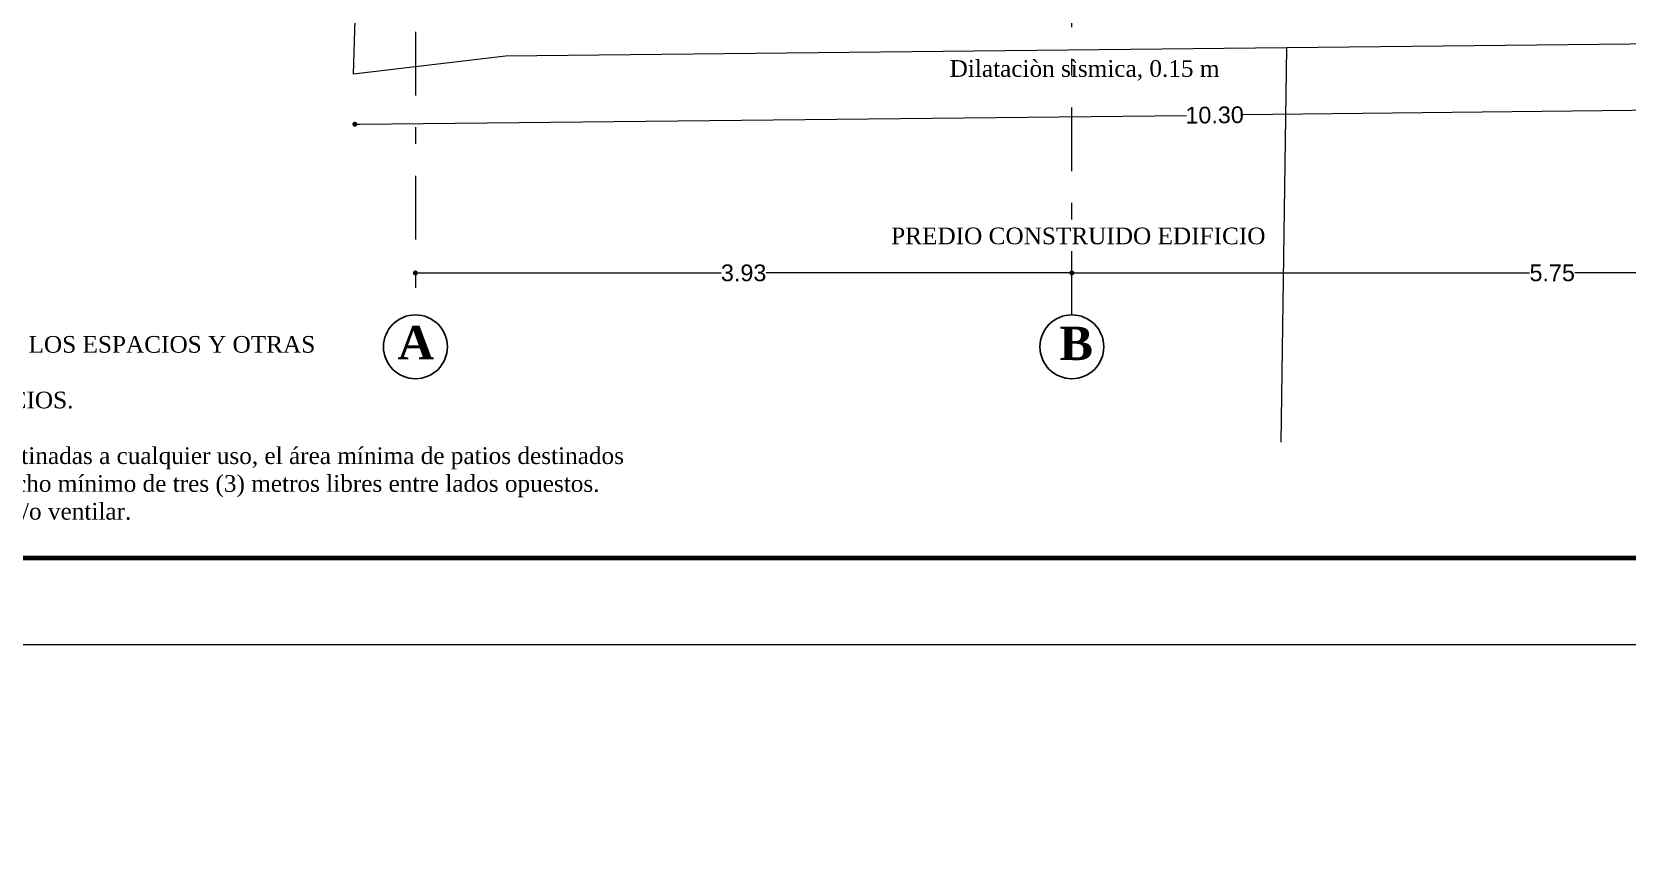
# Model space of a CAD drawing. Header units: inches. Extents: x 2908 to 3459, y -3172 to -55.
# Drawn here: x 3277.3 to 3286.85, y -176.54 to -171.66 of the extents above; entities that cross this region are included whole.
import ezdxf

# ---------------------------------------------------------------- set-up
doc = ezdxf.new("R2010")
doc.units = ezdxf.units.IN
doc.header["$MEASUREMENT"] = 0
doc.linetypes.add('DASHDOT', pattern=[25.4, 12.7, -6.35, 0, -6.35])
for name, color, linetype, lineweight in [('Capa2', 1, 'Continuous', 25), ('COTA', 1, 'Continuous', 9), ('E-EJES', 1, 'DASHDOT', 5), ('muros bajitos', 4, 'Continuous', 15), ('Márgen', 7, 'Continuous', 80)]:
    doc.layers.add(name, color=color, linetype=linetype, lineweight=lineweight)
doc.layers.add('TEXTO', color=4, linetype='Continuous')
doc.styles.add('Arial new', font='arial.ttf')
doc.styles.add('CONSTRUCTORA', font='times.ttf', dxfattribs={"height": 0.3})
doc.dimstyles.new('GUS', dxfattribs={"dimtxt": 0.1, "dimasz": 0.03, "dimexe": 0.05, "dimexo": 0.05, "dimgap": 0.005, "dimtad": 0, "dimzin": 1, "dimdsep": 46, "dimtxsty": 'Arial new', "dimblk": 'DOT', "dimcen": 0.01, "dimse1": 1, "dimse2": 1, "dimclrd": 1, "dimclre": 252, "dimclrt": 1, "dimaunit": 1, "dimadec": 0, "dimazin": 2, "dimtfac": 1, "dimtmove": 0, "dimatfit": 2, "dimldrblk": 'ARCHTICK', "dimfxl": 1, "dimlwd": -1, "dimlwe": -1, "dimarcsym": 1})

# ---------------------------------------------------------------- blocks, each defined once
blk = doc.blocks.new('_Dot')
at = {"color": 0, "linetype": 'ByBlock', "lineweight": -2}
blk.add_line((-0.5, 0), (-1, 0), dxfattribs=at)
at = {"color": 0, "linetype": 'ByBlock', "const_width": 0.5}
blk.add_lwpolyline([(-0.25, 0, 1), (0.25, 0, 1)], format="xyb", close=True, dxfattribs=at)
blk = doc.blocks.new('*D4468')
at = {"layer": 'COTA', "color": 1, "linetype": 'Continuous', "transparency": 16777216}
for p, q in [((3289.496, -172.1069), (3284.5455, -172.1599)), ((3279.2608, -172.2164), (3284.2078, -172.1635))]:
    blk.add_line(p, q, dxfattribs=at)
at = {"layer": 'Defpoints', "color": 0, "transparency": 16777216}
for p in [(3289.5217, -171.7087, -1.031), (3279.2265, -171.8188, -1.031), (3289.526, -172.1066)]:
    blk.add_point(p, dxfattribs=at)
at = {"layer": 'COTA', "color": 1, "transparency": 16777216, "xscale": 0.03, "yscale": 0.03, "zscale": 0.03}
for p, rotation in [((3289.526, -172.1066), 0.6126958381874476), ((3279.2308, -172.2167), 180.6126958381874)]:
    blk.add_blockref('_Dot', p, dxfattribs=dict(at, rotation=rotation))
at = {"layer": 'COTA', "color": 1, "transparency": 16777216, "insert": (3284.3767, -172.1617), "char_height": 0.1, "attachment_point": 5, "rotation": 0.6127, "style": 'Arial new'}
blk.add_mtext('10.30', dxfattribs=at)
blk = doc.blocks.new('_ArchTick')
at = {"color": 0, "linetype": 'ByBlock', "const_width": 0.15}
blk.add_lwpolyline([(-0.5, -0.5), (0.5, 0.5)], dxfattribs=at)
blk = doc.blocks.new('*D4838')
at = {"layer": 'COTA', "color": 1, "linetype": 'Continuous', "transparency": 16777216}
for p, q in [((3279.6234, -173.1075), (3281.423, -173.1075)), ((3283.4923, -173.1075), (3281.6927, -173.1075))]:
    blk.add_line(p, q, dxfattribs=at)
at = {"layer": 'Defpoints', "color": 0, "transparency": 16777216}
for p in [(3283.5223, -172.8903), (3283.5223, -173.1075), (3279.5934, -173.3588)]:
    blk.add_point(p, dxfattribs=at)
at = {"layer": 'COTA', "color": 1, "transparency": 16777216, "xscale": 0.03, "yscale": 0.03, "zscale": 0.03, "rotation": 180}
blk.add_blockref('_Dot', (3279.5934, -173.1075), dxfattribs=at)
at = {"layer": 'COTA', "color": 1, "transparency": 16777216, "xscale": 0.03, "yscale": 0.03, "zscale": 0.03}
blk.add_blockref('_Dot', (3283.5223, -173.1075), dxfattribs=at)
at = {"layer": 'COTA', "color": 1, "transparency": 16777216, "insert": (3281.5578, -173.1075), "char_height": 0.1, "attachment_point": 5, "style": 'Arial new'}
blk.add_mtext('3.93', dxfattribs=at)
blk = doc.blocks.new('*D4839')
at = {"layer": 'COTA', "color": 1, "linetype": 'Continuous', "transparency": 16777216}
for p, q in [((3283.5523, -173.1075), (3286.2622, -173.1075)), ((3289.2426, -173.1075), (3286.5327, -173.1075))]:
    blk.add_line(p, q, dxfattribs=at)
at = {"layer": 'Defpoints', "color": 0, "transparency": 16777216}
for p in [(3283.5223, -172.8903), (3289.2726, -172.8903), (3289.2726, -173.1075)]:
    blk.add_point(p, dxfattribs=at)
at = {"layer": 'COTA', "color": 1, "transparency": 16777216, "xscale": 0.03, "yscale": 0.03, "zscale": 0.03, "rotation": 180}
blk.add_blockref('_Dot', (3283.5223, -173.1075), dxfattribs=at)
at = {"layer": 'COTA', "color": 1, "transparency": 16777216, "xscale": 0.03, "yscale": 0.03, "zscale": 0.03}
blk.add_blockref('_Dot', (3289.2726, -173.1075), dxfattribs=at)
at = {"layer": 'COTA', "color": 1, "transparency": 16777216, "insert": (3286.3974, -173.1075), "char_height": 0.1, "attachment_point": 5, "style": 'Arial new'}
blk.add_mtext('5.75', dxfattribs=at)

msp = doc.modelspace()

# ---------------------------------------------------------------- linework, layer by layer
at = {"layer": 'Capa2'}
for centre in [(3279.5934, -173.55), (3283.5223, -173.55)]:
    msp.add_circle(centre, 0.1912, dxfattribs=at)
at = {"layer": 'COTA'}
msp.add_lwpolyline([(3272.7109, -175.3362), (3272.7109, -150.3362), (3307.7109, -150.3362), (3307.7109, -175.3362), (3272.7109, -175.3362)], close=True, dxfattribs=at)
at = {"layer": 'E-EJES', "ltscale": 0.03}
for p, q in [((3283.5223, -173.3588), (3283.5223, -163.1237)), ((3279.5934, -171.6632), (3279.5934, -173.3588))]:
    msp.add_line(p, q, dxfattribs=at)
at = {"layer": 'muros bajitos'}
for p, q in [((3279.2236, -171.917), (3279.4301, -165.0421)), ((3279.2236, -171.917), (3279.4301, -165.0421)), ((3293.7509, -171.6635), (3280.1331, -171.8091)), ((3289.5217, -171.7087), (3280.1331, -171.8091)), ((3280.1331, -171.8091), (3279.2236, -171.917)), ((3280.1331, -171.8091), (3279.2236, -171.917))]:
    msp.add_line(p, q, dxfattribs=at)
at = {"layer": 'muros bajitos', "flags": 128}
msp.add_lwpolyline([(3284.8071, -171.7598), (3284.7726, -174.1207)], dxfattribs=at)
at = {"layer": 'Márgen'}
msp.add_line((3306.8062, -174.8161), (3273.3317, -174.8161), dxfattribs=at)

# ---------------------------------------------------------------- texts
at = {"layer": 'TEXTO', "style": 'CONSTRUCTORA'}
msp.add_text('Dilataciòn sìsmica, 0.15 m', height=0.1, rotation=359.99439, dxfattribs=at).set_placement((3282.7908, -171.9326, 1.031))
at = {"layer": 'TEXTO', "attachment_point": 1, "style": 'CONSTRUCTORA'}
for s, insert, char_height, width, rotation in [('{\\fBatang|b0|i0|c0|p18;PREDIO CONSTRUIDO EDIFICIO}', (3282.4408, -172.8356), 0.1, 2.59471, 359.99439), ('{\\fTimes New Roman|b1|i0|c0|p18;\\T1.1;A}', (3279.4869, -173.4251), 0.2, 4.725521, 359.99823), ('{\\fTimes New Roman|b1|i0|c0|p18;\\T1.1;B  }', (3283.4474, -173.4296), 0.2, 4.725521, 359.99823)]:
    msp.add_mtext(s, dxfattribs=dict(at, insert=insert, char_height=char_height, width=width, rotation=rotation))
at = {"layer": 'TEXTO', "insert": (3273.5897, -173.4853), "char_height": 0.085, "attachment_point": 1, "style": 'CONSTRUCTORA'}
msp.add_mtext_dynamic_manual_height_columns('\\A1;{\\H1.1765x;1.2.3. NORMAS GENERALES DE HABITABILIDAD DE LOS ESPACIOS Y OTRAS\\PAUTORIZACIONES.\\P1.2.3.1.NORMAS  DE HABITABILIDAD DE LOS ESPACIOS.\\P1.2.3.1.2. ILUMINACIÓN Y VENTILACIÓN.\\P5. Para edificaciones hasta de nueve (9) metros de altura destinadas a cualquier uso, el área mínima de patios destinados\\Pa ventilación e iluminación será de nueve (9) m2, con un ancho mínimo de tres (3) metros libres entre lados opuestos.\\PLa altura se contabilizara desde el nivel inferior a iluminar y/o ventilar. }', width=14.394071, gutter_width=1.25, heights=[0], dxfattribs=at)

# ---------------------------------------------------------------- dimensions: what is measured, and where the dimension line sits
at = {"layer": 'COTA'}
dim = msp.add_linear_dim(base=(3289.526, -172.1066, 1.031), p1=(3279.2265, -171.8188), p2=(3289.5217, -171.7087), angle=0.6127, dimstyle='GUS', dxfattribs=at)
dim.commit()
dim.dimension.update_dxf_attribs({"geometry": '*D4468', "text_midpoint": (3284.3767, -172.1617, 1.031), "dimtype": 161})
for base, p1, p2, picture, middle in [((3283.5223, -173.1075), (3279.5934, -173.3588), (3283.5223, -172.8903), '*D4838', (3281.5578, -173.1075)), ((3289.2726, -173.1075), (3283.5223, -172.8903), (3289.2726, -172.8903), '*D4839', (3286.3974, -173.1075))]:
    dim = msp.add_linear_dim(base=base, p1=p1, p2=p2, dimstyle='GUS', dxfattribs=at)
    dim.commit()
    dim.dimension.update_dxf_attribs({"geometry": picture, "text_midpoint": middle})

doc.saveas('drawing.dxf')
